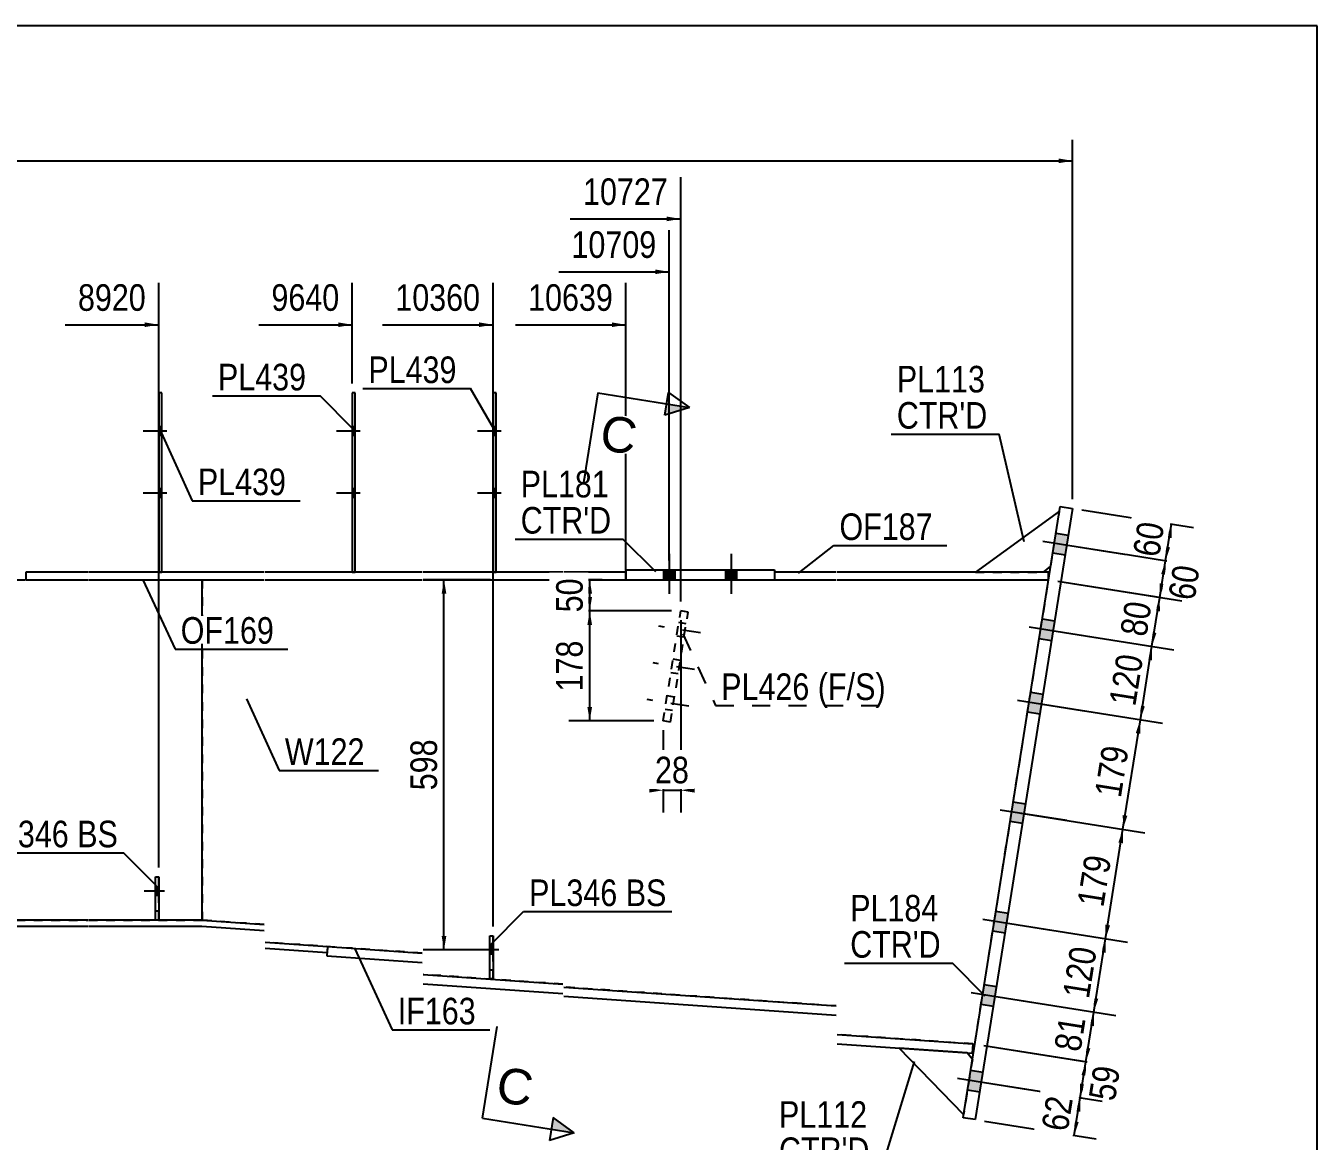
# Model space of a CAD drawing. Header units: millimetres. Extents: x -28 to 375, y -199 to 78.
# Drawn here: x 235.8 to 374.8, y -42.1 to 78 of the extents above; entities that cross this region are included whole.
import ezdxf

# ---------------------------------------------------------------- set-up
doc = ezdxf.new("R2010")
doc.units = ezdxf.units.MM
doc.linetypes.add('DXK_LINE_DOT1', pattern=[1.8814, 0.9407, -0.9407])
doc.linetypes.add('DXK_LINE_DOT2', pattern=[3.9198, 1.9599, -1.9599])
doc.styles.add('Arial', font='ARIAL.TTF', dxfattribs={"height": 0.2})
doc.styles.add('Arial Narrow', font='ARIALN.TTF', dxfattribs={"height": 0.2})

# ---------------------------------------------------------------- blocks, each defined once
blk = doc.blocks.new('Unknown-623588090-1210')
at = {"color": 5, "linetype": 'Continuous'}
for p, q in [((374.82, 77.98), (-25.18, 77.98)), ((374.82, -199.02), (374.82, 77.98))]:
    blk.add_line(p, q, dxfattribs=at)
blk = doc.blocks.new('Part-623588090-1725 - 1528')
at = {"color": 2, "linetype": 'Continuous'}
for p, q in [((336.69, -39.61), (347.16, 26.23)), ((348.48, 26.02), (338.01, -39.81)), ((347.16, 26.23), (348.48, 26.02)), ((338.01, -39.81), (336.69, -39.61))]:
    blk.add_line(p, q, dxfattribs=at)
blk = doc.blocks.new('Part-623588090-1964 - 1528')
at = {"color": 2, "linetype": 'Continuous'}
for p, q in [((271.24, 38.47), (270.91, 38.47)), ((270.91, 38.47), (270.91, 19.13)), ((271.24, 19.13), (271.24, 38.47))]:
    blk.add_line(p, q, dxfattribs=at)
at = {"color": 7, "linetype": 'DXK_LINE_DOT1'}
blk.add_line((270.91, 19.13), (271.24, 19.13), dxfattribs=at)
blk = doc.blocks.new('Part-623588090-1623 - 1528')
at = {"color": 2, "linetype": 'Continuous'}
for p, q in [((323.04, 19.13), (316.38, 19.13)), ((316.38, 18.33), (323.04, 18.33)), ((345.9, 19.13), (323.14, 19.13)), ((323.14, 18.33), (345.9, 18.33)), ((345.9, 18.33), (345.9, 19.13))]:
    blk.add_line(p, q, dxfattribs=at)
at = {"color": 7, "linetype": 'DXK_LINE_DOT1'}
blk.add_line((316.38, 19.13), (316.38, 18.33), dxfattribs=at)
blk = doc.blocks.new('Part-623588090-1883 - 1528')
at = {"color": 2, "linetype": 'Continuous'}
for p, q in [((254.77, -18.33), (254.77, 18.33)), ((337.73, -31.65), (337.95, -31.67))]:
    blk.add_line(p, q, dxfattribs=at)
at = {"color": 7, "linetype": 'DXK_LINE_DOT1'}
for p, q in [((254.77, 18.33), (261.43, 18.33)), ((261.53, 18.33), (278.44, 18.33)), ((278.54, 18.33), (293.61, 18.33)), ((293.71, 18.33), (323.04, 18.33)), ((323.14, 18.33), (345.9, 18.33)), ((337.95, -31.67), (345.9, 18.33)), ((261.43, -18.8), (254.77, -18.33)), ((278.44, -21.88), (261.53, -20.7)), ((293.61, -25.22), (278.54, -24.17)), ((323.04, -27.57), (293.71, -25.53)), ((337.73, -31.65), (323.14, -30.64))]:
    blk.add_line(p, q, dxfattribs=at)
blk = doc.blocks.new('Part-623588090-1650 - 1528')
at = {"color": 2, "linetype": 'Continuous'}
blk.add_line((84.52, 18.33), (84.52, -18.33), dxfattribs=at)
at = {"color": 7, "linetype": 'DXK_LINE_DOT1'}
for p, q in [((84.52, 18.33), (91.18, 18.33)), ((91.28, 18.33), (109.19, 18.33)), ((109.29, 18.33), (124.16, 18.33)), ((124.26, 18.33), (137.59, 18.33)), ((137.69, 18.33), (152.76, 18.33)), ((152.86, 18.33), (198.88, 18.33)), ((198.98, 18.33), (214.04, 18.33)), ((214.14, 18.33), (229.01, 18.33)), ((229.11, 18.33), (242.44, 18.33)), ((242.54, 18.33), (254.77, 18.33)), ((254.77, 18.33), (254.77, -18.33)), ((84.52, -18.33), (91.18, -18.33)), ((91.28, -18.33), (109.19, -18.33)), ((109.29, -18.33), (124.16, -18.33)), ((124.26, -18.33), (137.59, -18.33)), ((137.69, -18.33), (152.76, -18.33)), ((152.86, -18.33), (198.88, -18.33)), ((198.98, -18.33), (214.04, -18.33)), ((214.14, -18.33), (229.01, -18.33)), ((229.11, -18.33), (242.44, -18.33)), ((242.54, -18.33), (254.77, -18.33))]:
    blk.add_line(p, q, dxfattribs=at)
blk = doc.blocks.new('Part-623588090-1672 - 1528')
at = {"color": 2, "linetype": 'Continuous'}
for p, q in [((242.44, 19.13), (235.78, 19.13)), ((235.78, 19.13), (235.78, 18.33)), ((235.78, 18.33), (242.44, 18.33)), ((261.43, 19.13), (242.54, 19.13)), ((242.54, 18.33), (261.43, 18.33)), ((278.44, 19.13), (261.53, 19.13)), ((261.53, 18.33), (278.44, 18.33)), ((293.61, 19.13), (278.54, 19.13)), ((278.54, 18.33), (293.61, 18.33)), ((300.38, 19.13), (293.71, 19.13)), ((293.71, 18.33), (300.38, 18.33))]:
    blk.add_line(p, q, dxfattribs=at)
at = {"color": 7, "linetype": 'DXK_LINE_DOT1'}
blk.add_line((300.38, 18.33), (300.38, 19.13), dxfattribs=at)
blk = doc.blocks.new('Part-623588090-2013 - 1528')
at = {"color": 2, "linetype": 'Continuous'}
for p, q in [((198.88, -18.33), (163.95, -18.33)), ((163.95, -18.33), (163.95, -19)), ((198.88, -19), (163.95, -19)), ((214.04, -18.33), (198.98, -18.33)), ((214.04, -19), (198.98, -19)), ((229.01, -18.33), (214.14, -18.33)), ((229.01, -19), (214.14, -19)), ((242.44, -18.33), (229.11, -18.33)), ((242.44, -19), (229.11, -19)), ((254.77, -18.33), (242.54, -18.33)), ((254.74, -19), (242.54, -19)), ((261.43, -19.47), (254.74, -19)), ((254.77, -18.33), (261.43, -18.8)), ((261.53, -20.7), (268.27, -21.17)), ((268.22, -21.83), (261.53, -21.37))]:
    blk.add_line(p, q, dxfattribs=at)
at = {"color": 7, "linetype": 'DXK_LINE_DOT1'}
blk.add_line((268.27, -21.17), (268.22, -21.83), dxfattribs=at)
blk = doc.blocks.new('Part-623588090-1754 - 1528')
at = {"color": 2, "linetype": 'Continuous'}
for p, q in [((336.75, -39.25), (329.81, -32.11)), ((337.13, -32.62), (329.81, -32.11)), ((337.69, -33.33), (337.13, -32.62))]:
    blk.add_line(p, q, dxfattribs=at)
at = {"color": 7, "linetype": 'DXK_LINE_DOT1'}
blk.add_line((337.69, -33.33), (336.75, -39.25), dxfattribs=at)
blk = doc.blocks.new('Part-623588090-1783 - 1528')
at = {"color": 2, "linetype": 'Continuous'}
for p, q in [((347.08, 25.72), (338.03, 19.13)), ((345.36, 19.13), (346.13, 19.79))]:
    blk.add_line(p, q, dxfattribs=at)
at = {"color": 7, "linetype": 'DXK_LINE_DOT1'}
for p, q in [((346.13, 19.79), (347.08, 25.72)), ((338.03, 19.13), (345.36, 19.13))]:
    blk.add_line(p, q, dxfattribs=at)
blk = doc.blocks.new('Part-623588090-1969 - 1528')
at = {"color": 2, "linetype": 'Continuous'}
for p, q in [((300.38, 19.4), (300.38, 18.33)), ((300.38, 19.4), (316.38, 19.4)), ((300.38, 18.33), (316.38, 18.33)), ((316.38, 19.4), (316.38, 18.33))]:
    blk.add_line(p, q, dxfattribs=at)
blk = doc.blocks.new('Part-623588090-1991 - 1528')
at = {"color": 2, "linetype": 'Continuous'}
for p, q in [((268.27, -21.17), (268.2, -22.16)), ((268.2, -22.16), (278.44, -22.88)), ((268.27, -21.17), (278.44, -21.88)), ((278.54, -24.17), (293.61, -25.22)), ((278.54, -25.17), (293.61, -26.22)), ((293.71, -25.53), (323.04, -27.57)), ((293.71, -26.53), (323.04, -28.57)), ((323.14, -30.64), (337.73, -31.65)), ((323.14, -31.64), (337.66, -32.65)), ((337.73, -31.65), (337.66, -32.65))]:
    blk.add_line(p, q, dxfattribs=at)
blk = doc.blocks.new('Part-623588090-2134 - 1528')
at = {"color": 2, "linetype": 'Continuous'}
for p, q in [((286.41, 38.47), (286.08, 38.47)), ((286.08, 38.47), (286.08, 19.13)), ((286.41, 19.13), (286.41, 38.47))]:
    blk.add_line(p, q, dxfattribs=at)
at = {"color": 7, "linetype": 'DXK_LINE_DOT1'}
blk.add_line((286.08, 19.13), (286.41, 19.13), dxfattribs=at)
blk = doc.blocks.new('Part-623588090-2139 - 1528')
at = {"color": 7, "linetype": 'DXK_LINE_DOT1'}
for p, q in [((285.74, -24.66), (285.74, -20)), ((285.74, -20), (286.08, -20)), ((286.08, -24.66), (286.08, -20)), ((285.74, -23.66), (286.08, -23.66)), ((286.08, -24.66), (285.74, -24.66))]:
    blk.add_line(p, q, dxfattribs=at)
blk = doc.blocks.new('Part-623588090-7308 - 1528')
at = {"color": 7, "linetype": 'DXK_LINE_DOT1'}
for p, q in [((249.74, -18.33), (249.74, -13.67)), ((249.74, -13.67), (250.08, -13.67)), ((250.08, -18.33), (250.08, -13.67)), ((249.74, -17.33), (250.08, -17.33))]:
    blk.add_line(p, q, dxfattribs=at)
blk = doc.blocks.new('Part-623588090-2144 - 1528')
at = {"color": 2, "linetype": 'Continuous'}
for p, q in [((285.74, -24.66), (285.74, -20)), ((285.74, -20), (286.08, -20)), ((286.08, -20), (286.08, -24.66)), ((286.08, -24.66), (285.74, -24.66))]:
    blk.add_line(p, q, dxfattribs=at)
blk = doc.blocks.new('Bolt-623588090-2152 - 1528')
at = {"linetype": 'Continuous'}
for points in [[(346.7, 23.34), (346.36, 21.23), (347.68, 21.02), (348.01, 23.13)], [(346.7, 23.34), (346.36, 21.23), (347.68, 21.02), (348.01, 23.13)], [(345.23, 14.12), (344.9, 12.01), (346.21, 11.8), (346.55, 13.91)], [(345.23, 14.12), (344.9, 12.01), (346.21, 11.8), (346.55, 13.91)], [(343.98, 6.22), (343.64, 4.11), (344.96, 3.9), (345.29, 6.01)], [(343.98, 6.22), (343.64, 4.11), (344.96, 3.9), (345.29, 6.01)], [(342.1, -5.58), (341.76, -7.68), (343.08, -7.89), (343.42, -5.79)], [(342.1, -5.58), (341.76, -7.68), (343.08, -7.89), (343.42, -5.79)], [(340.22, -17.37), (339.89, -19.48), (341.21, -19.69), (341.54, -17.58)], [(340.22, -17.37), (339.89, -19.48), (341.21, -19.69), (341.54, -17.58)], [(338.97, -25.27), (338.63, -27.38), (339.95, -27.59), (340.28, -25.48)], [(338.97, -25.27), (338.63, -27.38), (339.95, -27.59), (340.28, -25.48)], [(337.5, -34.49), (337.17, -36.6), (338.48, -36.81), (338.82, -34.7)], [(337.5, -34.49), (337.17, -36.6), (338.48, -36.81), (338.82, -34.7)]]:
    blk.add_hatch(color=3, dxfattribs=at).paths.add_polyline_path(points)
at = {"color": 3, "linetype": 'Continuous'}
for p, q in [((345.28, 22.48), (352.46, 21.34)), ((345.28, 22.48), (352.46, 21.34)), ((346.7, 23.34), (348.01, 23.13)), ((346.7, 23.34), (348.01, 23.13)), ((346.36, 21.23), (347.68, 21.02)), ((346.36, 21.23), (347.68, 21.02)), ((345.23, 14.12), (346.55, 13.91)), ((345.23, 14.12), (346.55, 13.91)), ((343.81, 13.27), (350.99, 12.12)), ((343.81, 13.27), (350.99, 12.12)), ((344.9, 12.01), (346.21, 11.8)), ((344.9, 12.01), (346.21, 11.8)), ((343.98, 6.22), (345.29, 6.01)), ((343.98, 6.22), (345.29, 6.01)), ((342.56, 5.36), (349.73, 4.22)), ((342.56, 5.36), (349.73, 4.22)), ((343.64, 4.11), (344.96, 3.9)), ((343.64, 4.11), (344.96, 3.9)), ((340.68, -6.43), (347.86, -7.57)), ((340.68, -6.43), (347.86, -7.57)), ((342.1, -5.58), (343.42, -5.79)), ((342.1, -5.58), (343.42, -5.79)), ((341.76, -7.68), (343.08, -7.89)), ((341.76, -7.68), (343.08, -7.89)), ((340.22, -17.37), (341.54, -17.58)), ((340.22, -17.37), (341.54, -17.58)), ((338.81, -18.23), (345.98, -19.37)), ((338.81, -18.23), (345.98, -19.37)), ((339.89, -19.48), (341.21, -19.69)), ((339.89, -19.48), (341.21, -19.69)), ((337.55, -26.13), (344.73, -27.27)), ((337.55, -26.13), (344.73, -27.27)), ((338.97, -25.27), (340.28, -25.48)), ((338.97, -25.27), (340.28, -25.48)), ((338.63, -27.38), (339.95, -27.59)), ((338.63, -27.38), (339.95, -27.59)), ((337.5, -34.49), (338.82, -34.7)), ((337.5, -34.49), (338.82, -34.7)), ((336.08, -35.34), (343.26, -36.49)), ((336.08, -35.34), (343.26, -36.49)), ((337.17, -36.6), (338.48, -36.81)), ((337.17, -36.6), (338.48, -36.81))]:
    blk.add_line(p, q, dxfattribs=at)
blk = doc.blocks.new('Bolt-623588090-7318 - 1528')
at = {"linetype": 'Continuous'}
blk.add_hatch(color=3, dxfattribs=at).paths.add_polyline_path([(250.08, -15.67), (250.08, -14.73), (249.74, -14.73), (249.74, -15.67)])
at = {"color": 3, "linetype": 'Continuous'}
for p, q in [((250.71, -15.2), (248.51, -15.2)), ((250.08, -14.73), (249.74, -14.73)), ((250.08, -15.67), (249.74, -15.67))]:
    blk.add_line(p, q, dxfattribs=at)
blk = doc.blocks.new('Bolt-623588090-7315 - 1528')
at = {"color": 3, "linetype": 'DXK_LINE_DOT2'}
for p, q in [((250.71, -15.2), (248.51, -15.2)), ((250.08, -14.73), (249.74, -14.73)), ((250.08, -15.67), (249.74, -15.67))]:
    blk.add_line(p, q, dxfattribs=at)
blk = doc.blocks.new('Bolt-623588090-2234 - 1528')
at = {"linetype": 'Continuous'}
blk.add_hatch(color=3, dxfattribs=at).paths.add_polyline_path([(286.08, -22), (286.08, -21.06), (285.74, -21.06), (285.74, -22)])
at = {"color": 3, "linetype": 'Continuous'}
for p, q in [((286.71, -21.53), (284.51, -21.53)), ((286.08, -21.06), (285.74, -21.06)), ((286.08, -22), (285.74, -22))]:
    blk.add_line(p, q, dxfattribs=at)
blk = doc.blocks.new('Bolt-623588090-2235 - 1528')
at = {"color": 3, "linetype": 'DXK_LINE_DOT2'}
for p, q in [((286.71, -21.53), (284.51, -21.53)), ((286.08, -21.06), (285.74, -21.06)), ((286.08, -22), (285.74, -22))]:
    blk.add_line(p, q, dxfattribs=at)
blk = doc.blocks.new('Bolt-623588090-2236 - 1528')
at = {"linetype": 'Continuous'}
for points in [[(286.41, 33.87), (286.41, 34.8), (286.08, 34.8), (286.08, 33.87)], [(286.41, 33.87), (286.41, 34.8), (286.08, 34.8), (286.08, 33.87)], [(286.41, 27.2), (286.41, 28.13), (286.08, 28.13), (286.08, 27.2)], [(286.41, 27.2), (286.41, 28.13), (286.08, 28.13), (286.08, 27.2)]]:
    blk.add_hatch(color=3, dxfattribs=at).paths.add_polyline_path(points)
at = {"color": 3, "linetype": 'Continuous'}
for p, q in [((286.41, 34.8), (286.08, 34.8)), ((286.41, 34.8), (286.08, 34.8)), ((286.94, 34.33), (284.41, 34.33)), ((286.94, 34.33), (284.41, 34.33)), ((286.41, 33.87), (286.08, 33.87)), ((286.41, 33.87), (286.08, 33.87)), ((286.41, 28.13), (286.08, 28.13)), ((286.41, 28.13), (286.08, 28.13)), ((286.94, 27.67), (284.41, 27.67)), ((286.94, 27.67), (284.41, 27.67)), ((286.41, 27.2), (286.08, 27.2)), ((286.41, 27.2), (286.08, 27.2))]:
    blk.add_line(p, q, dxfattribs=at)
blk = doc.blocks.new('Bolt-623588090-2250 - 1528')
at = {"color": 3, "linetype": 'DXK_LINE_DOT2'}
for p, q in [((308.41, 12.61), (303.93, 13.32)), ((306.88, 13.59), (306.09, 13.72)), ((306.65, 12.14), (305.86, 12.27)), ((306.25, 9.64), (305.46, 9.77)), ((307.78, 8.66), (303.31, 9.37)), ((306.02, 8.19), (305.23, 8.32)), ((305.62, 5.69), (304.83, 5.82)), ((307.15, 4.71), (302.68, 5.42)), ((305.39, 4.24), (304.6, 4.37))]:
    blk.add_line(p, q, dxfattribs=at)
blk = doc.blocks.new('Bolt-623588090-2251 - 1528')
at = {"linetype": 'Continuous'}
for points in [[(304.44, 18.33), (305.64, 18.33), (305.64, 19.4), (304.44, 19.4)], [(304.44, 18.33), (305.64, 18.33), (305.64, 19.4), (304.44, 19.4)], [(311.11, 18.33), (312.31, 18.33), (312.31, 19.4), (311.11, 19.4)], [(311.11, 18.33), (312.31, 18.33), (312.31, 19.4), (311.11, 19.4)]]:
    blk.add_hatch(color=3, dxfattribs=at).paths.add_polyline_path(points)
at = {"color": 3, "linetype": 'Continuous'}
for p, q in [((305.04, 21.13), (305.04, 16.8)), ((305.04, 21.13), (305.04, 16.8)), ((311.71, 21.13), (311.71, 16.8)), ((311.71, 21.13), (311.71, 16.8)), ((304.44, 19.4), (304.44, 18.33)), ((304.44, 19.4), (304.44, 18.33)), ((305.64, 19.4), (305.64, 18.33)), ((305.64, 19.4), (305.64, 18.33)), ((311.11, 19.4), (311.11, 18.33)), ((311.11, 19.4), (311.11, 18.33)), ((312.31, 19.4), (312.31, 18.33)), ((312.31, 19.4), (312.31, 18.33))]:
    blk.add_line(p, q, dxfattribs=at)
blk = doc.blocks.new('Bolt-623588090-2252 - 1528')
at = {"linetype": 'Continuous'}
for points in [[(271.24, 33.87), (271.24, 34.8), (270.91, 34.8), (270.91, 33.87)], [(271.24, 33.87), (271.24, 34.8), (270.91, 34.8), (270.91, 33.87)], [(271.24, 27.2), (271.24, 28.13), (270.91, 28.13), (270.91, 27.2)], [(271.24, 27.2), (271.24, 28.13), (270.91, 28.13), (270.91, 27.2)]]:
    blk.add_hatch(color=3, dxfattribs=at).paths.add_polyline_path(points)
at = {"color": 3, "linetype": 'Continuous'}
for p, q in [((271.24, 34.8), (270.91, 34.8)), ((271.24, 34.8), (270.91, 34.8)), ((271.78, 34.33), (269.24, 34.33)), ((271.78, 34.33), (269.24, 34.33)), ((271.24, 33.87), (270.91, 33.87)), ((271.24, 33.87), (270.91, 33.87)), ((271.24, 28.13), (270.91, 28.13)), ((271.24, 28.13), (270.91, 28.13)), ((271.78, 27.67), (269.24, 27.67)), ((271.78, 27.67), (269.24, 27.67)), ((271.24, 27.2), (270.91, 27.2)), ((271.24, 27.2), (270.91, 27.2))]:
    blk.add_line(p, q, dxfattribs=at)
blk = doc.blocks.new('Part-623588090-2263 - 1528')
at = {"color": 7, "linetype": 'DXK_LINE_DOT1'}
for p, q in [((304.4, 3.12), (306.29, 14.97)), ((305.19, 2.99), (307.08, 14.84)), ((307.08, 14.84), (306.29, 14.97)), ((305.19, 2.99), (304.4, 3.12))]:
    blk.add_line(p, q, dxfattribs=at)
blk = doc.blocks.new('Part-623588090-7307 - 1528')
at = {"color": 2, "linetype": 'Continuous'}
for p, q in [((250.41, 38.47), (250.08, 38.47)), ((250.08, 38.47), (250.08, 19.13)), ((250.41, 19.13), (250.41, 38.47))]:
    blk.add_line(p, q, dxfattribs=at)
at = {"color": 7, "linetype": 'DXK_LINE_DOT1'}
blk.add_line((250.08, 19.13), (250.41, 19.13), dxfattribs=at)
blk = doc.blocks.new('Part-623588090-7311 - 1528')
at = {"color": 2, "linetype": 'Continuous'}
for p, q in [((249.74, -18.33), (249.74, -13.67)), ((249.74, -13.67), (250.08, -13.67)), ((250.08, -13.67), (250.08, -18.33))]:
    blk.add_line(p, q, dxfattribs=at)
blk = doc.blocks.new('Bolt-623588090-7314 - 1528')
at = {"linetype": 'Continuous'}
for points in [[(250.41, 33.87), (250.41, 34.8), (250.08, 34.8), (250.08, 33.87)], [(250.41, 33.87), (250.41, 34.8), (250.08, 34.8), (250.08, 33.87)], [(250.41, 27.2), (250.41, 28.13), (250.08, 28.13), (250.08, 27.2)], [(250.41, 27.2), (250.41, 28.13), (250.08, 28.13), (250.08, 27.2)]]:
    blk.add_hatch(color=3, dxfattribs=at).paths.add_polyline_path(points)
at = {"color": 3, "linetype": 'Continuous'}
for p, q in [((250.41, 34.8), (250.08, 34.8)), ((250.41, 34.8), (250.08, 34.8)), ((250.94, 34.33), (248.41, 34.33)), ((250.94, 34.33), (248.41, 34.33)), ((250.41, 33.87), (250.08, 33.87)), ((250.41, 33.87), (250.08, 33.87)), ((250.41, 28.13), (250.08, 28.13)), ((250.41, 28.13), (250.08, 28.13)), ((250.94, 27.67), (248.41, 27.67)), ((250.94, 27.67), (248.41, 27.67)), ((250.41, 27.2), (250.08, 27.2)), ((250.41, 27.2), (250.08, 27.2))]:
    blk.add_line(p, q, dxfattribs=at)
blk = doc.blocks.new('StraightDimension-623588090-5404 - 1528')
at = {"linetype": 'Continuous'}
for points in [[(353.42, -9.98), (353.9, -8.53), (353.91, -10.05)], [(352.51, -18.89), (352.03, -20.33), (352.01, -18.81)]]:
    blk.add_hatch(color=7, dxfattribs=at).paths.add_polyline_path(points)
at = {"color": 7, "linetype": 'Continuous'}
for p, q in [((342.92, -6.79), (356.27, -8.91)), ((352.03, -20.33), (353.9, -8.53)), ((341.05, -18.58), (354.4, -20.71))]:
    blk.add_line(p, q, dxfattribs=at)
at = {"color": 0}
blk.add_wipeout([(353.34, -11.11), (349.19, -10.45), (348.14, -17.05), (352.29, -17.71)], dxfattribs=at)
at = {"color": 3, "style": 'Arial Narrow'}
blk.add_text('179', height=2.863, rotation=80.9647, dxfattribs=at).set_placement((351.79, -17.02))
blk = doc.blocks.new('StraightDimension-623588090-5402 - 1528')
at = {"linetype": 'Continuous'}
for points in [[(356.55, 9.71), (357.03, 11.16), (357.04, 9.64)], [(356.26, 4.7), (355.78, 3.26), (355.77, 4.78)]]:
    blk.add_hatch(color=7, dxfattribs=at).paths.add_polyline_path(points)
at = {"color": 7, "linetype": 'Continuous'}
for p, q in [((346.05, 12.9), (359.4, 10.78)), ((355.78, 3.26), (357.03, 11.16)), ((344.8, 5.01), (358.15, 2.89))]:
    blk.add_line(p, q, dxfattribs=at)
at = {"color": 0}
blk.add_wipeout([(356.78, 10.53), (352.63, 11.19), (351.58, 4.59), (355.73, 3.93)], dxfattribs=at)
at = {"color": 3, "style": 'Arial Narrow'}
blk.add_text('120', height=2.863, rotation=80.9647, dxfattribs=at).set_placement((355.23, 4.62))
blk = doc.blocks.new('StraightDimension-623588090-6502 - 1528')
at = {"linetype": 'Continuous'}
for points in [[(296.24, 13.47), (296.49, 14.97), (296.74, 13.47)], [(296.74, 4.62), (296.49, 3.12), (296.24, 4.62)]]:
    blk.add_hatch(color=7, dxfattribs=at).paths.add_polyline_path(points)
at = {"color": 7, "linetype": 'Continuous'}
for p, q in [((305.29, 14.97), (294.24, 14.97)), ((296.49, 3.12), (296.49, 14.97)), ((303.4, 3.12), (294.24, 3.12))]:
    blk.add_line(p, q, dxfattribs=at)
at = {"color": 0}
blk.add_wipeout([(296.34, 12.39), (292.14, 12.39), (292.14, 5.7), (296.34, 5.7)], dxfattribs=at)
at = {"color": 3, "style": 'Arial Narrow'}
blk.add_text('178', height=2.863, rotation=90.0002, dxfattribs=at).set_placement((295.74, 6.3))
blk = doc.blocks.new('StraightDimension-623588090-2614 - 1528')
at = {"linetype": 'Continuous'}
for points in [[(280.55, 16.83), (280.8, 18.33), (281.05, 16.83)], [(281.05, -20.03), (280.8, -21.53), (280.55, -20.03)]]:
    blk.add_hatch(color=7, dxfattribs=at).paths.add_polyline_path(points)
at = {"color": 7, "linetype": 'Continuous'}
for p, q in [((285.81, 18.33), (278.55, 18.33)), ((280.8, -21.53), (280.8, 18.33)), ((285.79, -21.53), (278.55, -21.53))]:
    blk.add_line(p, q, dxfattribs=at)
at = {"color": 0}
blk.add_wipeout([(280.65, 1.74), (276.45, 1.74), (276.45, -4.94), (280.65, -4.94)], dxfattribs=at)
at = {"color": 3, "style": 'Arial Narrow'}
blk.add_text('598', height=2.863, rotation=90.0002, dxfattribs=at).set_placement((280.05, -4.34))
blk = doc.blocks.new('StraightDimension-623588090-2907 - 1528')
at = {"linetype": 'Continuous'}
blk.add_hatch(color=7, dxfattribs=at).paths.add_polyline_path([(346.98, 63.69), (348.48, 63.44), (346.98, 63.19)])
at = {"color": 7, "linetype": 'Continuous'}
for p, q in [((348.48, 27.02), (348.48, 65.69)), ((-1.33, 63.44), (348.48, 63.44))]:
    blk.add_line(p, q, dxfattribs=at)
blk = doc.blocks.new('StraightDimension-623588090-5399 - 1528')
at = {"linetype": 'Continuous'}
for points in [[(358.64, 22.89), (359.13, 24.33), (359.14, 22.81)], [(358.98, 21.82), (358.5, 20.38), (358.49, 21.9)]]:
    blk.add_hatch(color=7, dxfattribs=at).paths.add_polyline_path(points)
at = {"color": 7, "linetype": 'Continuous'}
for p, q in [((349.46, 25.87), (361.5, 23.95)), ((358.5, 20.38), (359.13, 24.33)), ((347.52, 22.13), (360.87, 20))]:
    blk.add_line(p, q, dxfattribs=at)
at = {"color": 0}
blk.add_wipeout([(359.05, 24.78), (354.9, 25.44), (354.14, 20.64), (358.28, 19.98)], dxfattribs=at)
at = {"color": 3, "style": 'Arial Narrow'}
blk.add_text('60', height=2.863, rotation=80.9647, dxfattribs=at).set_placement((357.79, 20.67))
blk = doc.blocks.new('StraightDimension-623588090-5400 - 1528')
at = {"linetype": 'Continuous'}
for points in [[(358.02, 18.94), (358.5, 20.38), (358.51, 18.86)], [(358.35, 17.87), (357.87, 16.43), (357.86, 17.95)]]:
    blk.add_hatch(color=7, dxfattribs=at).paths.add_polyline_path(points)
at = {"color": 7, "linetype": 'Continuous'}
for p, q in [((347.52, 22.13), (360.72, 20.03)), ((357.87, 16.43), (358.5, 20.38)), ((346.89, 18.18), (360.09, 16.08))]:
    blk.add_line(p, q, dxfattribs=at)
at = {"color": 0}
blk.add_wipeout([(362.86, 20.12), (358.71, 20.78), (357.95, 15.98), (362.1, 15.32)], dxfattribs=at)
at = {"color": 3, "style": 'Arial Narrow'}
blk.add_text('60', height=2.863, rotation=80.9647, dxfattribs=at).set_placement((361.6, 16.01))
blk = doc.blocks.new('StraightDimension-623588090-5401 - 1528')
at = {"linetype": 'Continuous'}
for points in [[(357.39, 14.99), (357.87, 16.43), (357.88, 14.91)], [(357.51, 12.6), (357.03, 11.16), (357.02, 12.68)]]:
    blk.add_hatch(color=7, dxfattribs=at).paths.add_polyline_path(points)
at = {"color": 7, "linetype": 'Continuous'}
for p, q in [((346.89, 18.18), (360.24, 16.05)), ((357.03, 11.16), (357.87, 16.43)), ((346.05, 12.9), (359.4, 10.78))]:
    blk.add_line(p, q, dxfattribs=at)
at = {"color": 0}
blk.add_wipeout([(357.68, 16.22), (353.54, 16.87), (352.77, 12.08), (356.92, 11.42)], dxfattribs=at)
at = {"color": 3, "style": 'Arial Narrow'}
blk.add_text('80', height=2.863, rotation=80.9647, dxfattribs=at).set_placement((356.42, 12.11))
blk = doc.blocks.new('StraightDimension-623588090-5403 - 1528')
at = {"linetype": 'Continuous'}
for points in [[(355.29, 1.82), (355.78, 3.26), (355.79, 1.74)], [(354.38, -7.09), (353.9, -8.53), (353.89, -7.01)]]:
    blk.add_hatch(color=7, dxfattribs=at).paths.add_polyline_path(points)
at = {"color": 7, "linetype": 'Continuous'}
for p, q in [((344.8, 5.01), (358.15, 2.89)), ((353.9, -8.53), (355.78, 3.26)), ((342.92, -6.79), (356.27, -8.91))]:
    blk.add_line(p, q, dxfattribs=at)
at = {"color": 0}
blk.add_wipeout([(355.22, 0.69), (351.07, 1.35), (350.02, -5.25), (354.17, -5.91)], dxfattribs=at)
at = {"color": 3, "style": 'Arial Narrow'}
blk.add_text('179', height=2.863, rotation=80.9647, dxfattribs=at).set_placement((353.67, -5.23))
blk = doc.blocks.new('StraightDimension-623588090-5405 - 1528')
at = {"linetype": 'Continuous'}
for points in [[(351.54, -21.77), (352.03, -20.33), (352.04, -21.85)], [(351.25, -26.79), (350.77, -28.23), (350.76, -26.71)]]:
    blk.add_hatch(color=7, dxfattribs=at).paths.add_polyline_path(points)
at = {"color": 7, "linetype": 'Continuous'}
for p, q in [((341.05, -18.58), (354.4, -20.71)), ((350.77, -28.23), (352.03, -20.33)), ((339.79, -26.48), (353.14, -28.61))]:
    blk.add_line(p, q, dxfattribs=at)
at = {"color": 0}
blk.add_wipeout([(351.77, -20.95), (347.63, -20.29), (346.58, -26.9), (350.72, -27.56)], dxfattribs=at)
at = {"color": 3, "style": 'Arial Narrow'}
blk.add_text('120', height=2.863, rotation=80.9647, dxfattribs=at).set_placement((350.23, -26.87))
blk = doc.blocks.new('StraightDimension-623588090-5406 - 1528')
at = {"linetype": 'Continuous'}
for points in [[(350.29, -29.67), (350.77, -28.23), (350.78, -29.75)], [(350.4, -32.13), (349.92, -33.57), (349.91, -32.05)]]:
    blk.add_hatch(color=7, dxfattribs=at).paths.add_polyline_path(points)
at = {"color": 7, "linetype": 'Continuous'}
for p, q in [((339.79, -26.48), (353.14, -28.61)), ((349.92, -33.57), (350.77, -28.23)), ((338.94, -31.82), (352.29, -33.95))]:
    blk.add_line(p, q, dxfattribs=at)
at = {"color": 0}
blk.add_wipeout([(350.58, -28.48), (346.43, -27.82), (345.67, -32.61), (349.81, -33.27)], dxfattribs=at)
at = {"color": 3, "style": 'Arial Narrow'}
blk.add_text('81', height=2.863, rotation=80.9647, dxfattribs=at).set_placement((349.32, -32.59))
blk = doc.blocks.new('StraightDimension-623588090-5407 - 1528')
at = {"linetype": 'Continuous'}
for points in [[(349.44, -35.01), (349.92, -33.57), (349.93, -35.09)], [(349.79, -36), (349.3, -37.45), (349.29, -35.93)]]:
    blk.add_hatch(color=7, dxfattribs=at).paths.add_polyline_path(points)
at = {"color": 7, "linetype": 'Continuous'}
for p, q in [((338.94, -31.82), (352.14, -33.92)), ((349.3, -37.45), (349.92, -33.57)), ((338.32, -35.7), (351.53, -37.8))]:
    blk.add_line(p, q, dxfattribs=at)
at = {"color": 0}
blk.add_wipeout([(354.29, -33.79), (350.14, -33.13), (349.38, -37.93), (353.53, -38.59)], dxfattribs=at)
at = {"color": 3, "style": 'Arial Narrow'}
blk.add_text('59', height=2.863, rotation=80.9647, dxfattribs=at).set_placement((353.03, -37.9))
blk = doc.blocks.new('StraightDimension-623588090-5408 - 1528')
at = {"linetype": 'Continuous'}
for points in [[(348.82, -38.89), (349.3, -37.45), (349.31, -38.97)], [(349.14, -40.07), (348.66, -41.51), (348.65, -39.99)]]:
    blk.add_hatch(color=7, dxfattribs=at).paths.add_polyline_path(points)
at = {"color": 7, "linetype": 'Continuous'}
for p, q in [((338.32, -35.7), (351.67, -37.82)), ((348.66, -41.51), (349.3, -37.45)), ((338.99, -39.97), (351.03, -41.89))]:
    blk.add_line(p, q, dxfattribs=at)
at = {"color": 0}
blk.add_wipeout([(349.21, -37.06), (345.07, -36.4), (344.3, -41.19), (348.45, -41.85)], dxfattribs=at)
at = {"color": 3, "style": 'Arial Narrow'}
blk.add_text('62', height=2.863, rotation=80.9647, dxfattribs=at).set_placement((347.95, -41.17))
blk = doc.blocks.new('StraightDimension-623588090-6195 - 1528')
at = {"linetype": 'Continuous'}
blk.add_hatch(color=7, dxfattribs=at).paths.add_polyline_path([(304.79, 57.44), (306.29, 57.19), (304.79, 56.94)])
at = {"color": 7, "linetype": 'Continuous'}
for p, q in [((306.29, 15.97), (306.29, 61.69)), ((294.4, 57.19), (306.29, 57.19))]:
    blk.add_line(p, q, dxfattribs=at)
at = {"color": 0}
blk.add_wipeout([(305.51, 58.09), (305.51, 62.29), (295.17, 62.29), (295.17, 58.09)], dxfattribs=at)
at = {"color": 3, "style": 'Arial Narrow'}
blk.add_text('10727', height=2.863, dxfattribs=at).set_placement((295.77, 58.69))
blk = doc.blocks.new('StraightDimension-623588090-6196 - 1528')
at = {"linetype": 'Continuous'}
blk.add_hatch(color=7, dxfattribs=at).paths.add_polyline_path([(303.54, 51.74), (305.04, 51.49), (303.54, 51.24)])
at = {"color": 7, "linetype": 'Continuous'}
for p, q in [((305.04, 20.4), (305.04, 55.99)), ((293.15, 51.49), (305.04, 51.49))]:
    blk.add_line(p, q, dxfattribs=at)
at = {"color": 0}
blk.add_wipeout([(304.27, 52.39), (304.27, 56.59), (293.93, 56.59), (293.93, 52.39)], dxfattribs=at)
at = {"color": 3, "style": 'Arial Narrow'}
blk.add_text('10709', height=2.863, dxfattribs=at).set_placement((294.53, 52.99))
blk = doc.blocks.new('StraightDimension-623588090-6197 - 1528')
at = {"linetype": 'Continuous'}
blk.add_hatch(color=7, dxfattribs=at).paths.add_polyline_path([(298.88, 46.04), (300.38, 45.79), (298.88, 45.54)])
at = {"color": 7, "linetype": 'Continuous'}
for p, q in [((300.38, 19.33), (300.38, 50.29)), ((288.49, 45.79), (300.38, 45.79))]:
    blk.add_line(p, q, dxfattribs=at)
at = {"color": 0}
blk.add_wipeout([(299.6, 46.69), (299.6, 50.89), (289.26, 50.89), (289.26, 46.69)], dxfattribs=at)
at = {"color": 3, "style": 'Arial Narrow'}
blk.add_text('10639', height=2.863, dxfattribs=at).set_placement((289.86, 47.29))
blk = doc.blocks.new('StraightDimension-623588090-6198 - 1528')
at = {"linetype": 'Continuous'}
blk.add_hatch(color=7, dxfattribs=at).paths.add_polyline_path([(284.58, 46.04), (286.08, 45.79), (284.58, 45.54)])
at = {"color": 7, "linetype": 'Continuous'}
for p, q in [((286.08, -19), (286.08, 50.29)), ((274.19, 45.79), (286.08, 45.79))]:
    blk.add_line(p, q, dxfattribs=at)
at = {"color": 0}
blk.add_wipeout([(285.3, 46.69), (285.3, 50.89), (274.96, 50.89), (274.96, 46.69)], dxfattribs=at)
at = {"color": 3, "style": 'Arial Narrow'}
blk.add_text('10360', height=2.863, dxfattribs=at).set_placement((275.56, 47.29))
blk = doc.blocks.new('StraightDimension-623588090-6199 - 1528')
at = {"linetype": 'Continuous'}
blk.add_hatch(color=7, dxfattribs=at).paths.add_polyline_path([(269.41, 46.04), (270.91, 45.79), (269.41, 45.54)])
at = {"color": 7, "linetype": 'Continuous'}
for p, q in [((270.91, 39.47), (270.91, 50.29)), ((260.85, 45.79), (270.91, 45.79))]:
    blk.add_line(p, q, dxfattribs=at)
at = {"color": 0}
blk.add_wipeout([(270.14, 46.69), (270.14, 50.89), (261.62, 50.89), (261.62, 46.69)], dxfattribs=at)
at = {"color": 3, "style": 'Arial Narrow'}
blk.add_text('9640', height=2.863, dxfattribs=at).set_placement((262.22, 47.29))
blk = doc.blocks.new('StraightDimension-623588090-6200 - 1528')
at = {"linetype": 'Continuous'}
blk.add_hatch(color=7, dxfattribs=at).paths.add_polyline_path([(248.58, 46.04), (250.08, 45.79), (248.58, 45.54)])
at = {"color": 7, "linetype": 'Continuous'}
for p, q in [((250.08, -12.65), (250.08, 50.29)), ((240.01, 45.79), (250.08, 45.79))]:
    blk.add_line(p, q, dxfattribs=at)
at = {"color": 0}
blk.add_wipeout([(249.3, 46.69), (249.3, 50.89), (240.79, 50.89), (240.79, 46.69)], dxfattribs=at)
at = {"color": 3, "style": 'Arial Narrow'}
blk.add_text('8920', height=2.863, dxfattribs=at).set_placement((241.39, 47.29))
blk = doc.blocks.new('StraightDimension-623588090-6501 - 1528')
at = {"linetype": 'Continuous'}
for points in [[(296.24, 16.83), (296.49, 18.33), (296.74, 16.83)], [(296.74, 16.47), (296.49, 14.97), (296.24, 16.47)]]:
    blk.add_hatch(color=7, dxfattribs=at).paths.add_polyline_path(points)
at = {"color": 7, "linetype": 'Continuous'}
for p, q in [((297.84, 18.33), (294.24, 18.33)), ((296.49, 14.97), (296.49, 18.33)), ((305.29, 14.97), (294.24, 14.97))]:
    blk.add_line(p, q, dxfattribs=at)
at = {"color": 0}
blk.add_wipeout([(296.34, 19.08), (292.14, 19.08), (292.14, 14.22), (296.34, 14.22)], dxfattribs=at)
at = {"color": 3, "style": 'Arial Narrow'}
blk.add_text('50', height=2.863, rotation=90.0002, dxfattribs=at).set_placement((295.74, 14.82))
blk = doc.blocks.new('StraightDimension-623588090-6575 - 1528')
at = {"linetype": 'Continuous'}
for points in [[(302.9, -4.09), (304.4, -4.34), (302.9, -4.59)], [(307.79, -4.59), (306.29, -4.34), (307.79, -4.09)]]:
    blk.add_hatch(color=7, dxfattribs=at).paths.add_polyline_path(points)
at = {"color": 7, "linetype": 'Continuous'}
for p, q in [((306.29, 13.97), (306.29, -6.74)), ((304.4, 2.12), (304.4, -6.74)), ((304.4, -4.34), (306.29, -4.34))]:
    blk.add_line(p, q, dxfattribs=at)
at = {"color": 0}
blk.add_wipeout([(307.77, -4.19), (307.77, 0.01), (302.92, 0.01), (302.92, -4.19)], dxfattribs=at)
at = {"color": 3, "style": 'Arial Narrow'}
blk.add_text('28', height=2.863, dxfattribs=at).set_placement((303.52, -3.59))
blk = doc.blocks.new('MarkSet-623588090-7363 - 1528')
at = {"color": 0}
for points in [[(240.41, -10.48), (240.41, -7.48), (230.91, -7.48), (230.91, -10.48)], [(245.69, -10.48), (245.69, -7.48), (241.31, -7.48), (241.31, -10.48)]]:
    blk.add_wipeout(points, dxfattribs=at)
for points in [[(240.41, -10.48), (240.41, -7.48), (230.91, -7.48), (230.91, -10.48)], [(245.69, -10.48), (245.69, -7.48), (241.31, -7.48), (241.31, -10.48)]]:
    blk.add_wipeout(points, dxfattribs=at)
at = {"color": 7, "linetype": 'Continuous'}
for p in [(230.31, -11.08), (249.83, -14.62)]:
    blk.add_line(p, (246.29, -11.08), dxfattribs=at)
at = {"color": 3, "style": 'Arial Narrow'}
for s, p in [('PL346', (230.91, -10.48)), ('BS', (241.31, -10.48))]:
    blk.add_text(s, height=2.863, dxfattribs=at).set_placement(p)
blk = doc.blocks.new('Mark-623588090-1619 - 1528')
at = {"color": 0}
blk.add_wipeout([(333.43, 22.61), (333.43, 25.61), (323.38, 25.61), (323.38, 22.61)], dxfattribs=at)
blk.add_wipeout([(333.43, 22.61), (333.43, 25.61), (323.38, 25.61), (323.38, 22.61)], dxfattribs=at)
at = {"color": 7, "linetype": 'Continuous'}
for p, q in [((318.97, 19.04), (322.78, 22.01)), ((322.78, 22.01), (334.93, 22.01))]:
    blk.add_line(p, q, dxfattribs=at)
at = {"color": 3, "style": 'Arial Narrow'}
blk.add_text('OF187', height=2.863, dxfattribs=at).set_placement((323.38, 22.61))
blk = doc.blocks.new('Mark-623588090-1987 - 1528')
at = {"color": 0}
blk.add_wipeout([(284.22, -29.55), (284.22, -26.55), (275.82, -26.55), (275.82, -29.55)], dxfattribs=at)
blk.add_wipeout([(284.22, -29.55), (284.22, -26.55), (275.82, -26.55), (275.82, -29.55)], dxfattribs=at)
at = {"color": 7, "linetype": 'Continuous'}
for p, q in [((271.21, -21.43), (275.22, -30.15)), ((275.22, -30.15), (285.72, -30.15))]:
    blk.add_line(p, q, dxfattribs=at)
at = {"color": 3, "style": 'Arial Narrow'}
blk.add_text('IF163', height=2.863, dxfattribs=at).set_placement((275.82, -29.55))
blk = doc.blocks.new('Mark-623588090-1668 - 1528')
at = {"color": 0}
blk.add_wipeout([(262.5, 11.44), (262.5, 14.44), (252.45, 14.44), (252.45, 11.44)], dxfattribs=at)
blk.add_wipeout([(262.5, 11.44), (262.5, 14.44), (252.45, 14.44), (252.45, 11.44)], dxfattribs=at)
at = {"color": 7, "linetype": 'Continuous'}
for p, q in [((248.36, 18.33), (251.85, 10.84)), ((251.85, 10.84), (264, 10.84))]:
    blk.add_line(p, q, dxfattribs=at)
at = {"color": 3, "style": 'Arial Narrow'}
blk.add_text('OF169', height=2.863, dxfattribs=at).set_placement((252.45, 11.44))
blk = doc.blocks.new('Mark-623588090-1879 - 1528')
at = {"color": 0}
blk.add_wipeout([(272.25, -1.61), (272.25, 1.39), (263.67, 1.39), (263.67, -1.61)], dxfattribs=at)
blk.add_wipeout([(272.25, -1.61), (272.25, 1.39), (263.67, 1.39), (263.67, -1.61)], dxfattribs=at)
at = {"color": 7, "linetype": 'Continuous'}
for p, q in [((259.53, 5.52), (263.07, -2.21)), ((263.07, -2.21), (273.75, -2.21))]:
    blk.add_line(p, q, dxfattribs=at)
at = {"color": 3, "style": 'Arial Narrow'}
blk.add_text('W122', height=2.863, dxfattribs=at).set_placement((263.67, -1.61))
blk = doc.blocks.new('Mark-623588090-1721 - 1528')
at = {"color": 7, "linetype": 'Continuous'}
blk.add_line((339.08, -26.5), (335.55, -22.97), dxfattribs=at)
at = {"color": 0}
for points in [[(334.05, -18.47), (334.05, -15.47), (324.54, -15.47), (324.54, -18.47)], [(334.3, -22.37), (334.3, -19.37), (324.54, -19.37), (324.54, -22.37)]]:
    blk.add_wipeout(points, dxfattribs=at)
for points in [[(334.05, -18.47), (334.05, -15.47), (324.54, -15.47), (324.54, -18.47)], [(334.3, -22.37), (334.3, -19.37), (324.54, -19.37), (324.54, -22.37)]]:
    blk.add_wipeout(points, dxfattribs=at)
at = {"color": 7, "linetype": 'Continuous'}
blk.add_line((323.94, -22.97), (335.55, -22.97), dxfattribs=at)
at = {"color": 3, "style": 'Arial Narrow'}
blk.add_text('PL184', height=2.863, dxfattribs=at).set_placement((324.54, -18.47))
at = {"color": 1, "style": 'Arial Narrow'}
blk.add_text("CTR'D", height=2.863, dxfattribs=at).set_placement((324.54, -22.37))
blk = doc.blocks.new('Mark-623588090-1750 - 1528')
at = {"color": 7, "linetype": 'Continuous'}
blk.add_line((331.41, -33.56), (327.87, -45.19), dxfattribs=at)
at = {"color": 0}
for points in [[(326.37, -40.69), (326.37, -37.69), (316.87, -37.69), (316.87, -40.69)], [(326.62, -44.59), (326.62, -41.59), (316.87, -41.59), (316.87, -44.59)]]:
    blk.add_wipeout(points, dxfattribs=at)
for points in [[(326.37, -40.69), (326.37, -37.69), (316.87, -37.69), (316.87, -40.69)], [(326.62, -44.59), (326.62, -41.59), (316.87, -41.59), (316.87, -44.59)]]:
    blk.add_wipeout(points, dxfattribs=at)
at = {"color": 7, "linetype": 'Continuous'}
blk.add_line((316.27, -45.19), (327.87, -45.19), dxfattribs=at)
at = {"color": 3, "style": 'Arial Narrow'}
blk.add_text('PL112', height=2.863, dxfattribs=at).set_placement((316.87, -40.69))
at = {"color": 1, "style": 'Arial Narrow'}
blk.add_text("CTR'D", height=2.863, dxfattribs=at).set_placement((316.87, -44.59))
blk = doc.blocks.new('Mark-623588090-1779 - 1528')
at = {"color": 7, "linetype": 'Continuous'}
blk.add_line((343.27, 22.4), (340.57, 34), dxfattribs=at)
at = {"color": 0}
for points in [[(339.07, 38.5), (339.07, 41.5), (329.56, 41.5), (329.56, 38.5)], [(339.32, 34.6), (339.32, 37.6), (329.56, 37.6), (329.56, 34.6)]]:
    blk.add_wipeout(points, dxfattribs=at)
for points in [[(339.07, 38.5), (339.07, 41.5), (329.56, 41.5), (329.56, 38.5)], [(339.32, 34.6), (339.32, 37.6), (329.56, 37.6), (329.56, 34.6)]]:
    blk.add_wipeout(points, dxfattribs=at)
at = {"color": 7, "linetype": 'Continuous'}
blk.add_line((328.96, 34), (340.57, 34), dxfattribs=at)
at = {"color": 3, "style": 'Arial Narrow'}
blk.add_text('PL113', height=2.863, dxfattribs=at).set_placement((329.56, 38.5))
at = {"color": 1, "style": 'Arial Narrow'}
blk.add_text("CTR'D", height=2.863, dxfattribs=at).set_placement((329.56, 34.6))
blk = doc.blocks.new('Mark-623588090-1960 - 1528')
at = {"color": 7, "linetype": 'Continuous'}
blk.add_line((271, 34.58), (267.46, 38.12), dxfattribs=at)
at = {"color": 0}
blk.add_wipeout([(265.96, 38.72), (265.96, 41.72), (256.46, 41.72), (256.46, 38.72)], dxfattribs=at)
blk.add_wipeout([(265.96, 38.72), (265.96, 41.72), (256.46, 41.72), (256.46, 38.72)], dxfattribs=at)
at = {"color": 7, "linetype": 'Continuous'}
blk.add_line((255.86, 38.12), (267.46, 38.12), dxfattribs=at)
at = {"color": 3, "style": 'Arial Narrow'}
blk.add_text('PL439', height=2.863, dxfattribs=at).set_placement((256.46, 38.72))
blk = doc.blocks.new('Mark-623588090-1965 - 1528')
at = {"color": 7, "linetype": 'Continuous'}
blk.add_line((303.6, 19.17), (300.06, 22.7), dxfattribs=at)
at = {"color": 0}
for points in [[(298.56, 27.2), (298.56, 30.2), (289.06, 30.2), (289.06, 27.2)], [(298.81, 23.3), (298.81, 26.3), (289.06, 26.3), (289.06, 23.3)]]:
    blk.add_wipeout(points, dxfattribs=at)
for points in [[(298.56, 27.2), (298.56, 30.2), (289.06, 30.2), (289.06, 27.2)], [(298.81, 23.3), (298.81, 26.3), (289.06, 26.3), (289.06, 23.3)]]:
    blk.add_wipeout(points, dxfattribs=at)
at = {"color": 7, "linetype": 'Continuous'}
blk.add_line((288.46, 22.7), (300.06, 22.7), dxfattribs=at)
at = {"color": 3, "style": 'Arial Narrow'}
blk.add_text('PL181', height=2.863, dxfattribs=at).set_placement((289.06, 27.2))
at = {"color": 1, "style": 'Arial Narrow'}
blk.add_text("CTR'D", height=2.863, dxfattribs=at).set_placement((289.06, 23.3))
blk = doc.blocks.new('Mark-623588090-2130 - 1528')
at = {"color": 7, "linetype": 'Continuous'}
blk.add_line((286.16, 34.58), (283.66, 38.91), dxfattribs=at)
at = {"color": 0}
blk.add_wipeout([(282.16, 39.51), (282.16, 42.51), (272.66, 42.51), (272.66, 39.51)], dxfattribs=at)
blk.add_wipeout([(282.16, 39.51), (282.16, 42.51), (272.66, 42.51), (272.66, 39.51)], dxfattribs=at)
at = {"color": 7, "linetype": 'Continuous'}
blk.add_line((272.06, 38.91), (283.66, 38.91), dxfattribs=at)
at = {"color": 3, "style": 'Arial Narrow'}
blk.add_text('PL439', height=2.863, dxfattribs=at).set_placement((272.66, 39.51))
blk = doc.blocks.new('Mark-623588090-2259 - 1528')
at = {"color": 0}
for points in [[(320.15, 5.38), (320.15, 8.38), (310.65, 8.38), (310.65, 5.38)], [(328.35, 5.38), (328.35, 8.38), (321.05, 8.38), (321.05, 5.38)]]:
    blk.add_wipeout(points, dxfattribs=at)
for points in [[(320.15, 5.38), (320.15, 8.38), (310.65, 8.38), (310.65, 5.38)], [(328.35, 5.38), (328.35, 8.38), (321.05, 8.38), (321.05, 5.38)]]:
    blk.add_wipeout(points, dxfattribs=at)
at = {"color": 7, "linetype": 'DXK_LINE_DOT2'}
for p, q in [((306.52, 12.51), (310.05, 4.78)), ((310.05, 4.78), (328.95, 4.78))]:
    blk.add_line(p, q, dxfattribs=at)
at = {"color": 3, "style": 'Arial Narrow'}
for s, p in [('(F/', (321.05, 5.38)), ('S)', (325.07, 5.38)), ('PL426', (310.65, 5.38))]:
    blk.add_text(s, height=2.863, dxfattribs=at).set_placement(p)
blk = doc.blocks.new('MarkSet-623588090-2988 - 1528')
at = {"color": 0}
for points in [[(299.47, -16.81), (299.47, -13.81), (289.97, -13.81), (289.97, -16.81)], [(304.75, -16.81), (304.75, -13.81), (300.37, -13.81), (300.37, -16.81)]]:
    blk.add_wipeout(points, dxfattribs=at)
for points in [[(299.47, -16.81), (299.47, -13.81), (289.97, -13.81), (289.97, -16.81)], [(304.75, -16.81), (304.75, -13.81), (300.37, -13.81), (300.37, -16.81)]]:
    blk.add_wipeout(points, dxfattribs=at)
at = {"color": 7, "linetype": 'Continuous'}
for p, q in [((285.83, -20.95), (289.37, -17.41)), ((289.37, -17.41), (305.35, -17.41))]:
    blk.add_line(p, q, dxfattribs=at)
at = {"color": 3, "style": 'Arial Narrow'}
for s, p in [('PL346', (289.97, -16.81)), ('BS', (300.37, -16.81))]:
    blk.add_text(s, height=2.863, dxfattribs=at).set_placement(p)
blk = doc.blocks.new('Mark-623588090-7368 - 1528')
at = {"color": 0}
blk.add_wipeout([(263.8, 27.44), (263.8, 30.44), (254.3, 30.44), (254.3, 27.44)], dxfattribs=at)
blk.add_wipeout([(263.8, 27.44), (263.8, 30.44), (254.3, 30.44), (254.3, 27.44)], dxfattribs=at)
at = {"color": 7, "linetype": 'Continuous'}
for p, q in [((250.16, 34.58), (253.7, 26.84)), ((253.7, 26.84), (265.3, 26.84))]:
    blk.add_line(p, q, dxfattribs=at)
at = {"color": 3, "style": 'Arial Narrow'}
blk.add_text('PL439', height=2.863, dxfattribs=at).set_placement((254.3, 27.44))
blk = doc.blocks.new('SectionMark-623588090-9385 - 1528')
at = {"linetype": 'Continuous'}
for points in [[(304.58, 36.04), (304.78, 37.28), (307.24, 36.89)], [(292.35, -40.83), (292.55, -39.59), (294.82, -41.22)]]:
    blk.add_hatch(color=30, dxfattribs=at).paths.add_polyline_path(points)
at = {"color": 30, "linetype": 'Continuous'}
for p, q in [((304.58, 36.04), (304.97, 38.51)), ((304.97, 38.51), (307.24, 36.89)), ((307.24, 36.89), (304.58, 36.04)), ((284.94, -39.65), (294.82, -41.22)), ((292.55, -39.59), (292.15, -42.06)), ((294.82, -41.22), (292.55, -39.59)), ((294.82, -41.22), (292.15, -42.06))]:
    blk.add_line(p, q, dxfattribs=at)
at = {"color": 0, "linetype": 'Continuous'}
for points in [[(301.22, 31.77), (301.85, 35.72), (298.04, 36.32), (297.41, 32.37)], [(290.05, -38.44), (290.68, -34.49), (286.87, -33.88), (286.24, -37.83)]]:
    blk.add_wipeout(points, dxfattribs=at)
at = {"color": 30, "linetype": 'Continuous'}
for p, q in [((297.37, 38.46), (295.8, 28.58)), ((297.37, 38.46), (307.24, 36.89)), ((284.94, -39.65), (286.51, -29.77))]:
    blk.add_line(p, q, dxfattribs=at)
at = {"color": 96, "linetype": 'Continuous', "style": 'Arial'}
for p in [(297.41, 32.37), (286.24, -37.83)]:
    blk.add_text('C', height=3.82, rotation=-9.0413, dxfattribs=at).set_placement(p)

msp = doc.modelspace()

# ---------------------------------------------------------------- block references
for name in ['Unknown-623588090-1210', 'Part-623588090-7307 - 1528', 'Part-623588090-1964 - 1528', 'Part-623588090-2134 - 1528', 'Bolt-623588090-7314 - 1528', 'Bolt-623588090-2252 - 1528', 'Bolt-623588090-2236 - 1528', 'Part-623588090-1725 - 1528', 'Part-623588090-1783 - 1528', 'Bolt-623588090-2152 - 1528', 'Bolt-623588090-2251 - 1528', 'Part-623588090-1650 - 1528', 'Part-623588090-1672 - 1528', 'Part-623588090-1883 - 1528', 'Part-623588090-1969 - 1528', 'Part-623588090-1623 - 1528', 'Part-623588090-2263 - 1528', 'Bolt-623588090-2250 - 1528', 'Part-623588090-7308 - 1528', 'Part-623588090-7311 - 1528', 'Bolt-623588090-7318 - 1528', 'Bolt-623588090-7315 - 1528', 'Part-623588090-2013 - 1528', 'Part-623588090-2139 - 1528', 'Part-623588090-2144 - 1528', 'Part-623588090-1991 - 1528', 'Bolt-623588090-2234 - 1528', 'Bolt-623588090-2235 - 1528', 'Part-623588090-1754 - 1528']:
    msp.add_blockref(name, (0, 0))

# ---------------------------------------------------------------- next in the draw order: block references
for name in ['StraightDimension-623588090-2907 - 1528', 'StraightDimension-623588090-2614 - 1528', 'StraightDimension-623588090-6502 - 1528', 'StraightDimension-623588090-5402 - 1528', 'StraightDimension-623588090-5404 - 1528', 'Mark-623588090-1750 - 1528']:
    msp.add_blockref(name, (0, 0))

# ---------------------------------------------------------------- next in the draw order: block references
for name in ['StraightDimension-623588090-6195 - 1528', 'StraightDimension-623588090-6200 - 1528', 'StraightDimension-623588090-6199 - 1528', 'StraightDimension-623588090-6198 - 1528', 'Mark-623588090-1619 - 1528', 'StraightDimension-623588090-5399 - 1528', 'StraightDimension-623588090-5403 - 1528', 'StraightDimension-623588090-5405 - 1528', 'Mark-623588090-1987 - 1528']:
    msp.add_blockref(name, (0, 0))

# ---------------------------------------------------------------- next in the draw order: block references
for name in ['StraightDimension-623588090-6196 - 1528', 'Mark-623588090-1960 - 1528', 'Mark-623588090-2130 - 1528', 'Mark-623588090-1779 - 1528', 'StraightDimension-623588090-5400 - 1528', 'Mark-623588090-1668 - 1528', 'Mark-623588090-1879 - 1528', 'MarkSet-623588090-7363 - 1528', 'MarkSet-623588090-2988 - 1528', 'StraightDimension-623588090-5406 - 1528']:
    msp.add_blockref(name, (0, 0))

# ---------------------------------------------------------------- next in the draw order: block references
for name in ['StraightDimension-623588090-6197 - 1528', 'Mark-623588090-7368 - 1528', 'StraightDimension-623588090-5401 - 1528', 'Mark-623588090-1721 - 1528', 'StraightDimension-623588090-5407 - 1528']:
    msp.add_blockref(name, (0, 0))

# ---------------------------------------------------------------- next in the draw order: block references
for name in ['StraightDimension-623588090-6501 - 1528', 'StraightDimension-623588090-5408 - 1528']:
    msp.add_blockref(name, (0, 0))

# ---------------------------------------------------------------- next in the draw order: block references
for name in ['Mark-623588090-1965 - 1528', 'StraightDimension-623588090-6575 - 1528']:
    msp.add_blockref(name, (0, 0))

# ---------------------------------------------------------------- next in the draw order: block references
msp.add_blockref('Mark-623588090-2259 - 1528', (0, 0))

# ---------------------------------------------------------------- next in the draw order: block references
msp.add_blockref('SectionMark-623588090-9385 - 1528', (0, 0))

doc.saveas('drawing.dxf')
